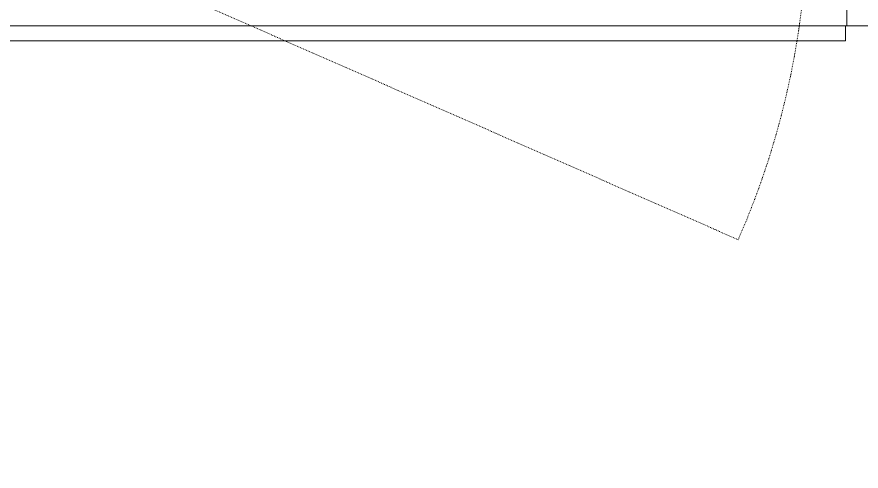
# Model space of a CAD drawing. Extents: x -2749 to 23780, y -1311 to 8245.
# Drawn here: x 3421.2 to 3534.9, y 2743 to 2804.2 of the extents above; entities that cross this region are included whole.
import ezdxf

# ---------------------------------------------------------------- set-up
doc = ezdxf.new("R2010")
doc.units = 0
doc.header["$MEASUREMENT"] = 0
doc.linetypes.add('DOT2', pattern=[0.125, 0, -0.125])
doc.layers.get('0').update_dxf_attribs({"color": 9, "lineweight": 9})
for name, color, linetype, lineweight in [('06D', 9, 'Continuous', 9), ('14', 9, 'Continuous', 9), ('20', 9, 'DOT2', 9), ('30', 251, 'Continuous', 9), ('40', 9, 'Continuous', 9)]:
    doc.layers.add(name, color=color, linetype=linetype, lineweight=lineweight)

# ---------------------------------------------------------------- blocks, each defined once
blk = doc.blocks.new('fsdfsfsfsfd')
at = {"layer": '06D', "elevation": 0}
blk.add_lwpolyline([(52591.75, -74474.98), (52589.75, -74474.98), (52589.75, -74595.98), (52591.75, -74595.98)], dxfattribs=at)
at = {"layer": '20', "elevation": 0}
blk.add_lwpolyline([(52607.49, -74590.87), (52562.94, -74489.43)], dxfattribs=at)
at = {"layer": '20'}
blk.add_arc((52607.49, -74590.87), 110.79, 89.607, 113.7086, dxfattribs=at)
blk = doc.blocks.new('p-zemin kat')
at = {"layer": '14'}
blk.add_lwpolyline([(3533, 2820.22), (3533, 2803), (3787, 2803), (3787, 2820.22)], dxfattribs=at)
at = {"layer": '40'}
blk.add_lwpolyline([(3980.5, 2405), (3364.5, 2405), (3364.5, 2447), (3280.5, 2447), (3280.5, 2743), (3364.5, 2743), (3364.5, 2803), (3980.5, 2803)], close=True, dxfattribs=at)
at = {"xscale": -1, "rotation": 270}
blk.add_blockref('fsdfsfsfsfd', (78007.79, -49788.75), dxfattribs=at)

msp = doc.modelspace()

# ---------------------------------------------------------------- linework, layer by layer
at = {"layer": '30'}
msp.add_lwpolyline([(3280.92, 2743), (3364.5, 2743), (3364.5, 2803), (3692.5, 2803), (3692.5, 2405.03), (3364.5, 2405.04), (3364.5, 2447), (3280.92, 2447)], close=True, dxfattribs=at)

# ---------------------------------------------------------------- block references
msp.add_blockref('p-zemin kat', (0, 0))

doc.saveas('drawing.dxf')
